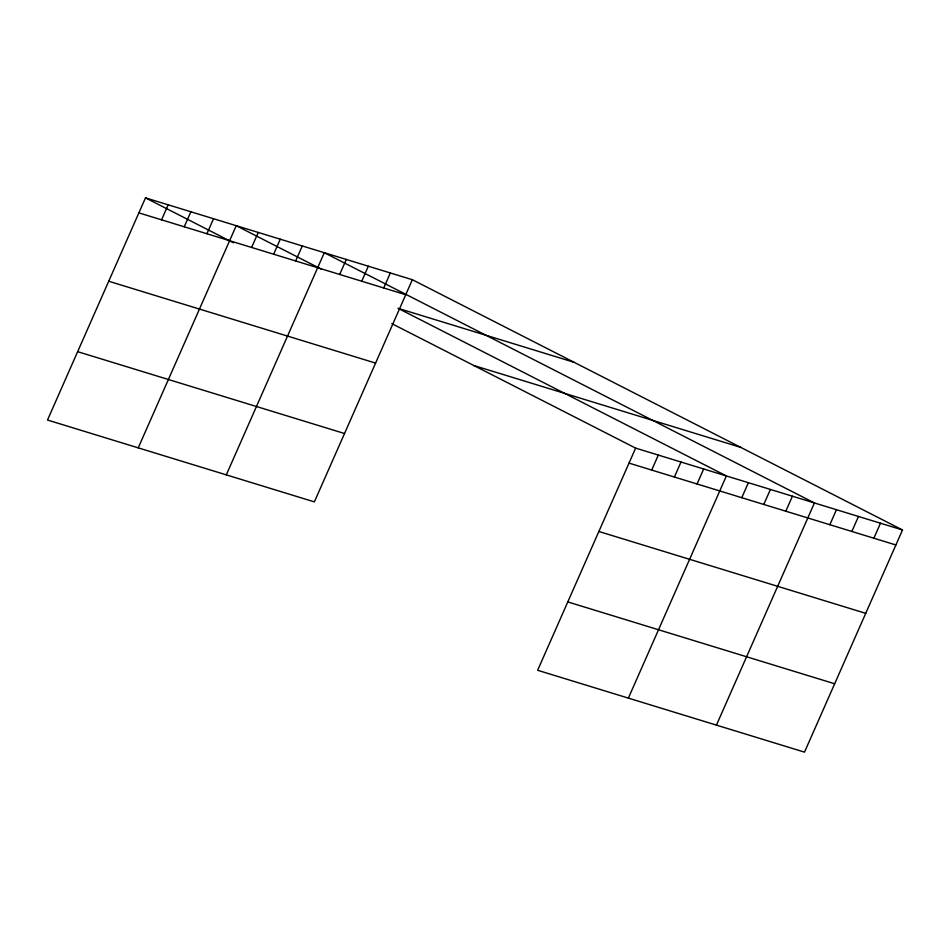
<?xml version="1.0" encoding="UTF-8"?>
<svg xmlns="http://www.w3.org/2000/svg" width="950" height="950" viewBox="0 0 950 950"><rect width="100%" height="100%" fill="white"/><g stroke="black" fill="none" stroke-linecap="round" stroke-linejoin="round"><path stroke-width="1.43" d="M412.359 279.716L145.493 197.861L47.5 420.031L314.367 501.885L412.359 279.716L902.5 529.969L804.508 752.139L537.641 670.284L635.633 448.115L902.5 529.969M161.559 219.83L168.174 204.82M184.241 226.789L190.855 211.779M206.922 233.736L213.536 218.737M138.237 447.866L236.229 225.696L321.622 269.301M251.619 247.451L258.246 232.453M273.636 254.208L280.262 239.198M295.664 260.953L302.278 245.955M226.302 474.869L324.294 252.712L814.435 502.954L716.443 725.123M339.696 274.467L346.311 259.457M361.713 281.212L368.327 266.214M383.729 287.969L390.343 272.971M651.7 470.072L658.314 455.074M674.381 477.031L680.996 462.032M697.062 483.989L703.677 468.991M628.377 698.107L726.37 475.95L397.967 308.275L574.109 362.306M741.76 497.705L748.386 482.695M763.776 504.45L770.403 489.452M785.804 511.207L792.419 496.209M829.837 524.709L836.451 509.711M851.853 531.466L858.467 516.467M873.869 538.222L880.484 523.212M138.866 212.871L405.745 294.726M473.884 365.536L740.751 447.391M108.716 281.236L375.594 363.09M629.007 463.113L895.886 544.967M77.651 351.666L344.529 433.521M598.856 531.477L865.735 613.332M567.791 601.92L834.67 683.774M145.493 197.861L233.474 242.796M391.839 323.641L635.633 448.115"/></g></svg>
